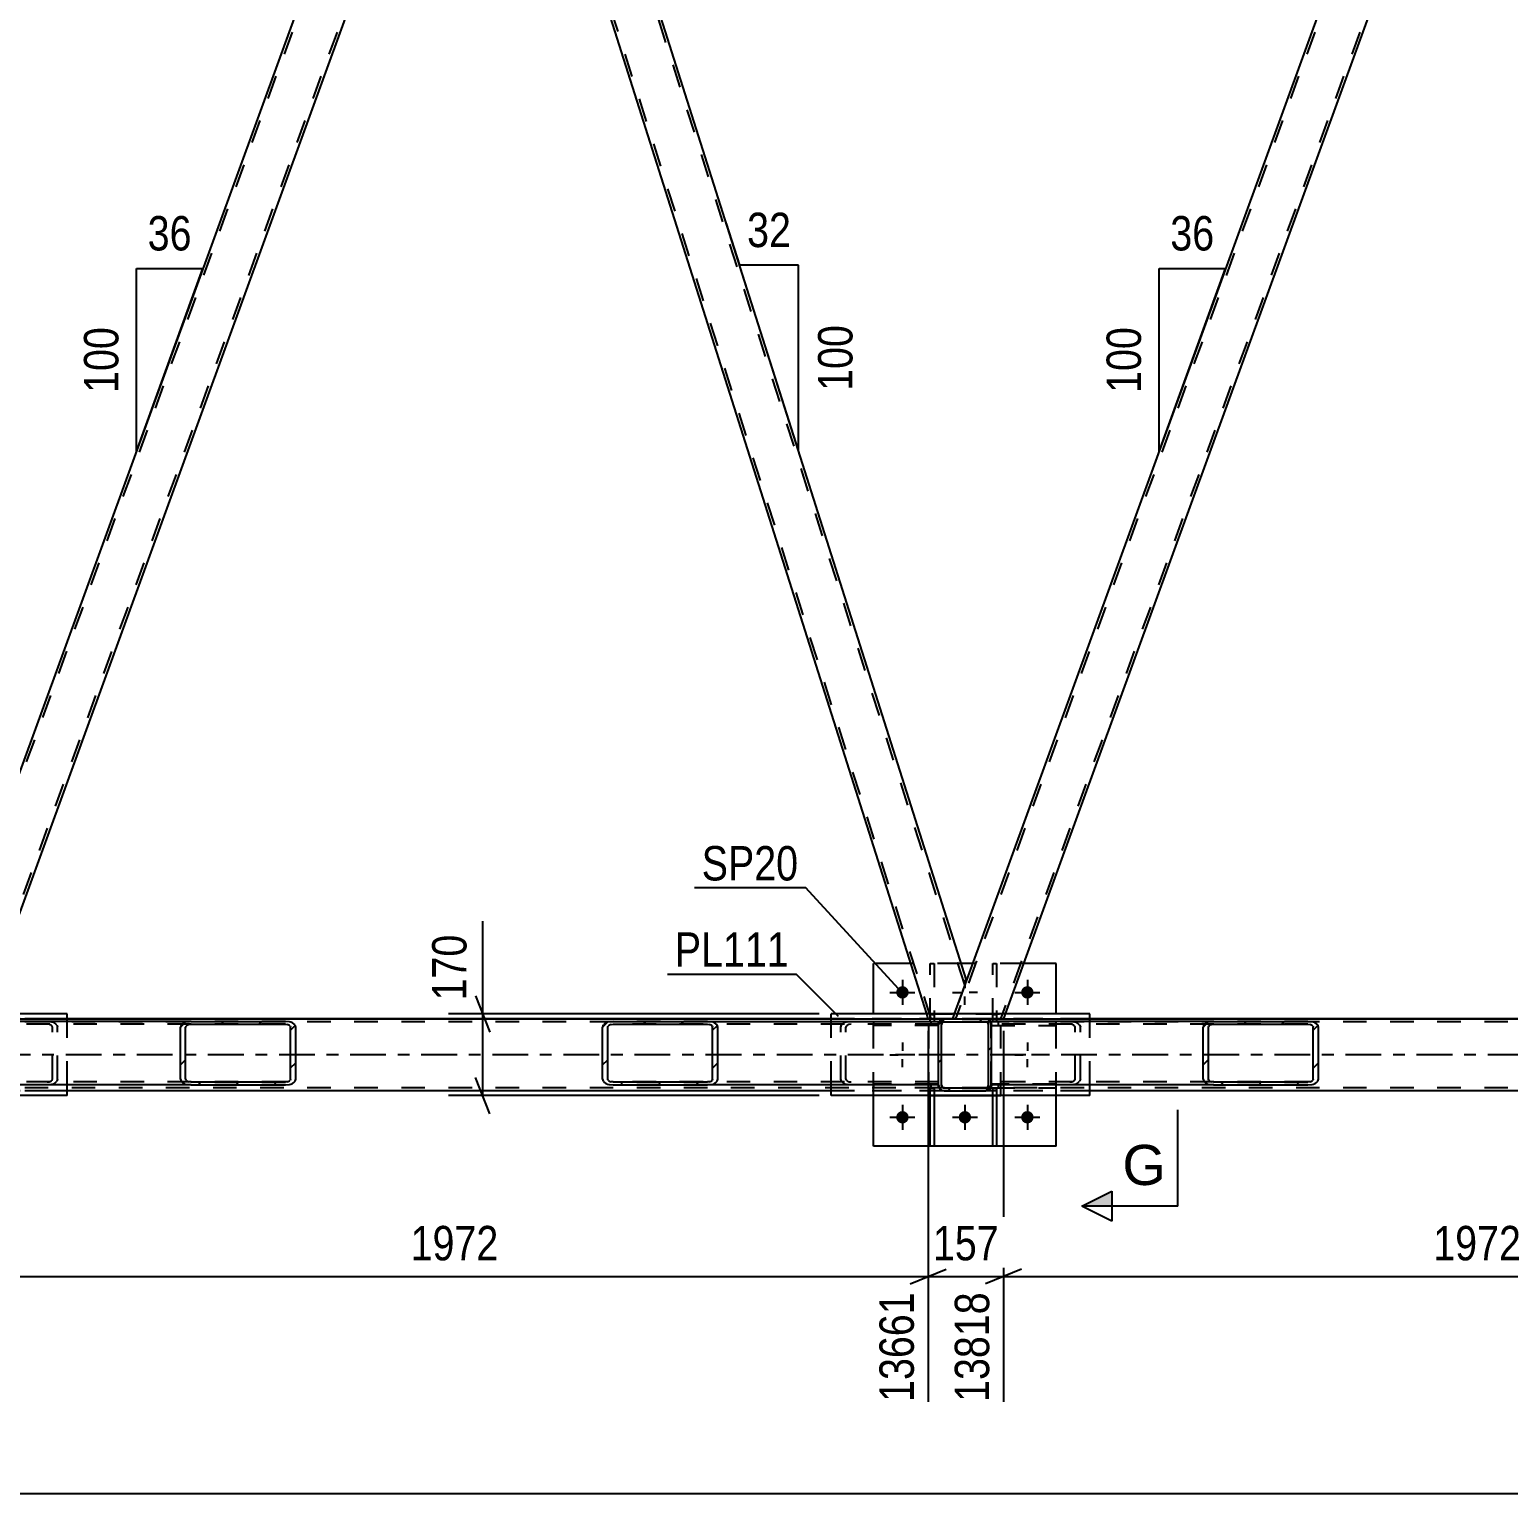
# Model space of a CAD drawing. Header units: millimetres. Extents: x -853 to 336, y -866 to -25.
# Drawn here: x -346.4 to -223.3, y -441.8 to -319.9 of the extents above; entities that cross this region are included whole.
import ezdxf

# ---------------------------------------------------------------- set-up
doc = ezdxf.new("R2010")
doc.units = ezdxf.units.MM
doc.linetypes.add('DXK_LINE_DOT2', pattern=[3.9198, 1.9599, -1.9599])
doc.linetypes.add('DXK_LINE_DOT3', pattern=[5.9187, 2.979, -0.9799, 0.9799, -0.9799])
doc.styles.add('Arial', font='ARIAL.TTF', dxfattribs={"height": 0.2})
doc.styles.add('Arial Narrow', font='ARIALN.TTF', dxfattribs={"height": 0.2})

# ---------------------------------------------------------------- blocks, each defined once
blk = doc.blocks.new('Part-570393679-12271 - 12244')
at = {"color": 7, "linetype": 'DXK_LINE_DOT2'}
for p, q in [((-121.46, -402.55), (-796.39, -402.55)), ((-121.46, -402.31), (-788.39, -402.31)), ((-343.31, -402.31), (-364.85, -402.31)), ((-258.17, -402.31), (-279.72, -402.31)), ((-121.46, -408.07), (-796.39, -408.07)), ((-121.46, -408.31), (-705.39, -408.31)), ((-343.31, -408.31), (-364.85, -408.31)), ((-258.17, -408.31), (-279.72, -408.31))]:
    blk.add_line(p, q, dxfattribs=at)
at = {"color": 2, "linetype": 'Continuous'}
for p, q in [((-279.72, -402.31), (-343.31, -402.31)), ((-194.58, -402.31), (-258.17, -402.31)), ((-279.72, -408.31), (-343.31, -408.31)), ((-194.58, -408.31), (-258.17, -408.31))]:
    blk.add_line(p, q, dxfattribs=at)
at = {"color": 7, "linetype": 'DXK_LINE_DOT3'}
blk.add_line((-121.46, -405.31), (-796.39, -405.31), dxfattribs=at)
blk = doc.blocks.new('Part-570393679-12988 - 12244')
at = {"color": 7, "linetype": 'DXK_LINE_DOT2'}
for p, q in [((-270.78, -402.55), (-276.18, -402.55)), ((-276.18, -402.55), (-276.18, -402.87)), ((-271.38, -402.87), (-271.38, -402.55)), ((-270.78, -402.87), (-270.78, -402.55)), ((-270.78, -402.87), (-276.18, -402.87))]:
    blk.add_line(p, q, dxfattribs=at)
blk = doc.blocks.new('Bolt-570393679-12624 - 12244')
at = {"linetype": 'Continuous'}
for points in [[(-273.26, -400.11, -1), (-274.3, -400.11, -1)], [(-262.86, -400.11, -1), (-263.9, -400.11, -1)], [(-273.26, -410.51, -1), (-274.3, -410.51, -1)], [(-268.06, -410.51, -1), (-269.1, -410.51, -1)], [(-262.86, -410.51, -1), (-263.9, -410.51, -1)]]:
    blk.add_hatch(color=1, dxfattribs=at).paths.add_polyline_path(points)
at = {"color": 1, "linetype": 'Continuous'}
for p, q in [((-273.78, -399.07), (-273.78, -401.15)), ((-268.58, -399.07), (-268.58, -399.77)), ((-263.38, -399.07), (-263.38, -401.15)), ((-274.82, -400.11), (-272.74, -400.11)), ((-269.62, -400.11), (-268.93, -400.11)), ((-268.58, -401.15), (-268.58, -400.46)), ((-267.54, -400.11), (-268.23, -400.11)), ((-264.42, -400.11), (-262.34, -400.11)), ((-273.78, -404.27), (-273.78, -404.97)), ((-263.38, -404.27), (-263.38, -404.97)), ((-274.82, -405.31), (-274.13, -405.31)), ((-273.78, -406.35), (-273.78, -405.66)), ((-272.74, -405.31), (-273.43, -405.31)), ((-264.42, -405.31), (-263.73, -405.31)), ((-263.38, -406.35), (-263.38, -405.66)), ((-262.34, -405.31), (-263.03, -405.31)), ((-273.78, -409.47), (-273.78, -411.55)), ((-268.58, -409.47), (-268.58, -411.55)), ((-263.38, -409.47), (-263.38, -411.55)), ((-274.82, -410.51), (-272.74, -410.51)), ((-269.62, -410.51), (-267.54, -410.51)), ((-264.42, -410.51), (-262.34, -410.51))]:
    blk.add_line(p, q, dxfattribs=at)
blk = doc.blocks.new('Part-570393679-12845 - 12244')
at = {"color": 7, "linetype": 'DXK_LINE_DOT2'}
for p, q in [((-260.98, -407.75), (-266.38, -407.75)), ((-266.38, -407.75), (-266.38, -408.07)), ((-266.38, -408.07), (-260.98, -408.07)), ((-265.78, -408.07), (-265.78, -407.75)), ((-260.98, -408.07), (-260.98, -407.75))]:
    blk.add_line(p, q, dxfattribs=at)
blk = doc.blocks.new('Part-570393679-12690 - 12244')
at = {"color": 7, "linetype": 'DXK_LINE_DOT2'}
for p, q in [((-311.18, -283.31), (-354.5, -402.31)), ((-307.44, -283.31), (-350.75, -402.31)), ((-311.44, -283.31), (-311.59, -283.71)), ((-307.18, -283.31), (-311.44, -283.31)), ((-311.44, -283.31), (-311.4, -283.31)), ((-307.18, -283.31), (-308.35, -286.52)), ((-353.59, -399.1), (-354.75, -402.31)), ((-350.5, -402.31), (-354.75, -402.31)), ((-350.35, -401.91), (-350.5, -402.31))]:
    blk.add_line(p, q, dxfattribs=at)
at = {"color": 2, "linetype": 'Continuous'}
for p, q in [((-311.59, -283.71), (-353.59, -399.1)), ((-308.35, -286.52), (-350.35, -401.91))]:
    blk.add_line(p, q, dxfattribs=at)
blk = doc.blocks.new('Part-570393679-12695 - 12244')
at = {"color": 7, "linetype": 'DXK_LINE_DOT2'}
for p, q in [((-226.05, -283.31), (-269.36, -402.31)), ((-222.3, -283.31), (-265.62, -402.31)), ((-226.31, -283.31), (-226.45, -283.71)), ((-222.05, -283.31), (-226.31, -283.31)), ((-226.31, -283.31), (-226.27, -283.31)), ((-222.05, -283.31), (-223.22, -286.51)), ((-268.45, -399.1), (-269.62, -402.31)), ((-265.36, -402.31), (-269.62, -402.31)), ((-265.22, -401.91), (-265.36, -402.31))]:
    blk.add_line(p, q, dxfattribs=at)
at = {"color": 2, "linetype": 'Continuous'}
for p, q in [((-226.45, -283.71), (-268.45, -399.1)), ((-223.22, -286.51), (-265.22, -401.91))]:
    blk.add_line(p, q, dxfattribs=at)
blk = doc.blocks.new('Part-570393679-12697 - 12244')
at = {"linetype": 'Continuous'}
h = blk.add_hatch(dxfattribs=at)
h.set_pattern_fill('', scale=0.7, style=0, pattern_type=0)
h.set_pattern_definition([(45, (-270.77, -402.7935), (-1.57154, 1.57154), [])])
h.paths.add_polyline_path([(-270.73, -402.61), (-270.77, -402.79), (-270.77, -407.83), (-270.73, -408.02), (-270.63, -408.17), (-270.47, -408.28), (-270.29, -408.31), (-266.85, -408.31), (-266.67, -408.28), (-266.51, -408.17), (-266.41, -408.02), (-266.37, -407.83), (-266.37, -402.79), (-266.41, -402.61), (-266.51, -402.45), (-266.67, -402.35), (-266.85, -402.31), (-270.29, -402.31), (-270.47, -402.35), (-270.63, -402.45)])
h.paths.add_polyline_path([(-270.38, -402.57), (-270.29, -402.55), (-266.85, -402.55), (-266.76, -402.57), (-266.68, -402.62), (-266.63, -402.7), (-266.61, -402.79), (-266.61, -407.83), (-266.63, -407.93), (-266.68, -408), (-266.76, -408.06), (-266.85, -408.07), (-270.29, -408.07), (-270.38, -408.06), (-270.46, -408), (-270.51, -407.93), (-270.53, -407.83), (-270.53, -402.79), (-270.51, -402.7), (-270.46, -402.62)])
at = {"color": 7, "linetype": 'DXK_LINE_DOT2'}
for p, q in [((-270.47, -402.35), (-270.29, -402.31)), ((-270.29, -402.55), (-270.38, -402.57)), ((-270.29, -402.31), (-266.85, -402.31)), ((-266.85, -402.55), (-270.29, -402.55)), ((-266.85, -402.31), (-266.67, -402.35)), ((-266.76, -402.57), (-266.85, -402.55)), ((-270.77, -402.79), (-270.73, -402.61)), ((-270.77, -407.83), (-270.77, -402.79)), ((-270.51, -402.7), (-270.53, -402.79)), ((-270.53, -407.83), (-270.53, -402.79)), ((-270.46, -402.62), (-270.51, -402.7)), ((-270.38, -402.57), (-270.46, -402.62)), ((-266.68, -402.62), (-266.76, -402.57)), ((-266.63, -402.7), (-266.68, -402.62)), ((-266.61, -402.79), (-266.63, -402.7)), ((-266.61, -407.83), (-266.61, -402.79)), ((-266.41, -402.61), (-266.37, -402.79)), ((-266.37, -407.83), (-266.37, -402.79)), ((-270.73, -408.02), (-270.77, -407.83)), ((-270.53, -407.83), (-270.51, -407.93)), ((-270.51, -407.93), (-270.46, -408)), ((-270.29, -408.31), (-270.47, -408.28)), ((-270.46, -408), (-270.38, -408.06)), ((-270.38, -408.06), (-270.29, -408.07)), ((-270.29, -408.07), (-266.85, -408.07)), ((-270.29, -408.31), (-266.85, -408.31)), ((-266.85, -408.07), (-266.76, -408.06)), ((-266.67, -408.28), (-266.85, -408.31)), ((-266.76, -408.06), (-266.68, -408)), ((-266.68, -408), (-266.63, -407.93)), ((-266.63, -407.93), (-266.61, -407.83)), ((-266.37, -407.83), (-266.41, -408.02))]:
    blk.add_line(p, q, dxfattribs=at)
at = {"color": 2, "linetype": 'Continuous'}
for p, q in [((-270.29, -402.31), (-270.47, -402.35)), ((-270.38, -402.57), (-270.29, -402.55)), ((-270.29, -402.31), (-266.85, -402.31)), ((-270.29, -402.55), (-266.85, -402.55)), ((-266.67, -402.35), (-266.85, -402.31)), ((-266.85, -402.55), (-266.76, -402.57)), ((-270.73, -402.61), (-270.77, -402.79)), ((-270.77, -407.83), (-270.77, -402.79)), ((-270.53, -402.79), (-270.51, -402.7)), ((-270.53, -407.83), (-270.53, -402.79)), ((-270.51, -402.7), (-270.46, -402.62)), ((-270.46, -402.62), (-270.38, -402.57)), ((-266.76, -402.57), (-266.68, -402.62)), ((-266.68, -402.62), (-266.63, -402.7)), ((-266.63, -402.7), (-266.61, -402.79)), ((-266.61, -407.83), (-266.61, -402.79)), ((-266.37, -402.79), (-266.41, -402.61)), ((-266.37, -407.83), (-266.37, -402.79)), ((-270.77, -407.83), (-270.73, -408.02)), ((-270.51, -407.93), (-270.53, -407.83)), ((-270.46, -408), (-270.51, -407.93)), ((-270.47, -408.28), (-270.29, -408.31)), ((-270.38, -408.06), (-270.46, -408)), ((-270.29, -408.07), (-270.38, -408.06)), ((-270.29, -408.07), (-266.85, -408.07)), ((-270.29, -408.31), (-266.85, -408.31)), ((-266.76, -408.06), (-266.85, -408.07)), ((-266.85, -408.31), (-266.67, -408.28)), ((-266.68, -408), (-266.76, -408.06)), ((-266.63, -407.93), (-266.68, -408)), ((-266.61, -407.83), (-266.63, -407.93)), ((-266.41, -408.02), (-266.37, -407.83))]:
    blk.add_line(p, q, dxfattribs=at)
at = {"color": 7, "linetype": 'DXK_LINE_DOT2'}
for centre, start, end in [((-270.29, -402.79), 112.5001, 157.5001), ((-266.85, -402.79), 22.5001, 67.5001), ((-270.29, -407.83), 202.5001, 247.5001), ((-266.85, -407.83), 292.5001, 337.5001)]:
    blk.add_arc(centre, 0.48, start, end, dxfattribs=at)
at = {"color": 2, "linetype": 'Continuous'}
for centre, start, end in [((-270.29, -402.79), 112.5001, 157.5001), ((-266.85, -402.79), 22.5001, 67.5001), ((-270.29, -407.83), 202.5001, 247.5001), ((-266.85, -407.83), 292.5001, 337.5001)]:
    blk.add_arc(centre, 0.48, start, end, dxfattribs=at)
blk = doc.blocks.new('Part-570393679-12712 - 12244')
at = {"linetype": 'Continuous'}
h = blk.add_hatch(dxfattribs=at)
h.set_pattern_fill('', scale=0.7, style=0, pattern_type=0)
h.set_pattern_definition([(45, (-298.748, -403.0087), (-1.57154, 1.57154), [])])
h.paths.add_polyline_path([(-298.68, -402.82), (-298.75, -403.01), (-298.75, -407.33), (-298.68, -407.51), (-298.49, -407.67), (-298.21, -407.77), (-297.87, -407.81), (-290.01, -407.81), (-289.68, -407.77), (-289.4, -407.67), (-289.21, -407.51), (-289.14, -407.33), (-289.14, -403.01), (-289.21, -402.82), (-289.4, -402.67), (-289.68, -402.57), (-290.01, -402.53), (-297.87, -402.53), (-298.21, -402.57), (-298.49, -402.67)])
h.paths.add_polyline_path([(-298.04, -402.79), (-297.87, -402.77), (-290.01, -402.77), (-289.85, -402.79), (-289.7, -402.84), (-289.61, -402.92), (-289.58, -403.01), (-289.58, -407.33), (-289.61, -407.42), (-289.7, -407.5), (-289.85, -407.55), (-290.01, -407.57), (-297.87, -407.57), (-298.04, -407.55), (-298.18, -407.5), (-298.28, -407.42), (-298.31, -407.33), (-298.31, -403.01), (-298.28, -402.92), (-298.18, -402.84)])
at = {"color": 2, "linetype": 'Continuous'}
for p, q in [((-297.87, -402.53), (-298.21, -402.57)), ((-297.87, -402.53), (-290.01, -402.53)), ((-290.01, -402.53), (-270.77, -402.53)), ((-289.68, -402.57), (-290.01, -402.53)), ((-270.77, -402.53), (-270.77, -402.57)), ((-298.68, -402.82), (-298.75, -403.01)), ((-298.75, -407.33), (-298.75, -403.01)), ((-298.31, -403.01), (-298.28, -402.92)), ((-298.31, -407.33), (-298.31, -403.01)), ((-298.04, -402.79), (-297.87, -402.77)), ((-297.87, -402.77), (-290.01, -402.77)), ((-290.01, -402.77), (-289.85, -402.79)), ((-289.61, -402.92), (-289.58, -403.01)), ((-289.58, -407.33), (-289.58, -403.01)), ((-289.14, -403.01), (-289.21, -402.82)), ((-289.14, -407.33), (-289.14, -403.01)), ((-270.77, -402.57), (-270.77, -402.79)), ((-298.75, -407.33), (-298.68, -407.51)), ((-298.28, -407.42), (-298.31, -407.33)), ((-289.58, -407.33), (-289.61, -407.42)), ((-289.21, -407.51), (-289.14, -407.33)), ((-298.21, -407.77), (-297.87, -407.81)), ((-297.87, -407.57), (-298.04, -407.55)), ((-297.87, -407.57), (-290.01, -407.57)), ((-297.87, -407.81), (-290.01, -407.81)), ((-289.85, -407.55), (-290.01, -407.57)), ((-290.01, -407.81), (-289.68, -407.77)), ((-270.77, -407.81), (-290.01, -407.81))]:
    blk.add_line(p, q, dxfattribs=at)
at = {"color": 7, "linetype": 'DXK_LINE_DOT2'}
for p, q in [((-290.01, -402.53), (-297.87, -402.53)), ((-278.38, -402.57), (-278.05, -402.53)), ((-270.77, -402.77), (-297.87, -402.77)), ((-278.92, -403.01), (-278.85, -402.82)), ((-278.92, -407.33), (-278.92, -403.01)), ((-278.45, -402.92), (-278.48, -403.01)), ((-278.48, -407.33), (-278.48, -403.01)), ((-278.05, -402.77), (-278.21, -402.79)), ((-270.77, -407.81), (-270.77, -402.79)), ((-278.85, -407.51), (-278.92, -407.33)), ((-278.48, -407.33), (-278.45, -407.42)), ((-270.77, -407.57), (-297.87, -407.57)), ((-290.01, -407.81), (-297.87, -407.81)), ((-278.05, -407.81), (-278.38, -407.77)), ((-278.21, -407.55), (-278.05, -407.57))]:
    blk.add_line(p, q, dxfattribs=at)
at = {"color": 2, "linetype": 'Continuous'}
for centre, radius, start, end in [((-298.07, -403.37), 0.817, 99.5182, 138.0639), ((-297.97, -403.19), 0.409, 99.5182, 138.0639), ((-289.91, -403.19), 0.409, 41.9363, 80.4819), ((-289.81, -403.37), 0.817, 41.9363, 80.4819), ((-297.97, -407.15), 0.409, 221.9363, 260.4819), ((-289.91, -407.15), 0.409, 279.5182, 318.0639), ((-298.07, -406.97), 0.817, 221.9363, 260.4819), ((-289.81, -406.97), 0.817, 279.5182, 318.0639)]:
    blk.add_arc(centre, radius, start, end, dxfattribs=at)
at = {"color": 7, "linetype": 'DXK_LINE_DOT2'}
for centre, radius, start, end in [((-278.24, -403.37), 0.817, 99.5182, 138.0639), ((-278.14, -403.19), 0.409, 99.5182, 138.0639), ((-278.14, -407.15), 0.409, 221.9363, 260.4819), ((-278.24, -406.97), 0.817, 221.9363, 260.4819)]:
    blk.add_arc(centre, radius, start, end, dxfattribs=at)
blk = doc.blocks.new('Part-570393679-12847 - 12244')
at = {"color": 7, "linetype": 'DXK_LINE_DOT2'}
for p, q in [((-266.26, -402.56), (-266.26, -397.71)), ((-266.26, -397.71), (-265.94, -397.71)), ((-265.94, -397.71), (-265.94, -402.56)), ((-266.26, -401.96), (-265.94, -401.96)), ((-265.94, -402.56), (-266.26, -402.56))]:
    blk.add_line(p, q, dxfattribs=at)
blk = doc.blocks.new('Part-570393679-12863 - 12244')
at = {"color": 2, "linetype": 'Continuous'}
for p, q in [((-343.31, -401.91), (-364.85, -401.91)), ((-364.85, -402.53), (-364.85, -401.91)), ((-343.31, -402.53), (-343.31, -401.91)), ((-364.85, -408.71), (-364.85, -407.81)), ((-343.31, -408.71), (-364.85, -408.71)), ((-343.31, -408.71), (-343.31, -407.81))]:
    blk.add_line(p, q, dxfattribs=at)
at = {"color": 7, "linetype": 'DXK_LINE_DOT2'}
for p, q in [((-364.85, -407.81), (-364.85, -402.53)), ((-343.31, -407.81), (-343.31, -402.53))]:
    blk.add_line(p, q, dxfattribs=at)
blk = doc.blocks.new('Part-570393679-12973 - 12244')
at = {"color": 7, "linetype": 'DXK_LINE_DOT2'}
for p, q in [((-270.3, -402.31), (-270.49, -402.35)), ((-270.49, -402.35), (-270.3, -402.31)), ((-270.3, -402.55), (-270.39, -402.57)), ((-266.86, -402.31), (-270.3, -402.31)), ((-266.86, -402.55), (-270.3, -402.55)), ((-266.68, -402.35), (-266.86, -402.31)), ((-266.86, -402.31), (-266.68, -402.35)), ((-266.77, -402.57), (-266.86, -402.55)), ((-270.76, -402.67), (-270.78, -402.79)), ((-270.78, -402.79), (-270.76, -402.67)), ((-270.78, -407.83), (-270.78, -402.79)), ((-270.75, -402.61), (-270.76, -402.67)), ((-270.76, -402.67), (-270.75, -402.61)), ((-270.52, -402.7), (-270.54, -402.79)), ((-270.54, -407.83), (-270.54, -402.79)), ((-270.47, -402.62), (-270.52, -402.7)), ((-270.39, -402.57), (-270.47, -402.62)), ((-266.69, -402.62), (-266.77, -402.57)), ((-266.64, -402.7), (-266.69, -402.62)), ((-266.62, -402.79), (-266.64, -402.7)), ((-266.62, -407.83), (-266.62, -402.79)), ((-266.38, -402.79), (-266.42, -402.61)), ((-266.42, -402.61), (-266.38, -402.79)), ((-266.38, -407.83), (-266.38, -402.79)), ((-270.78, -407.83), (-270.76, -407.92)), ((-270.76, -407.92), (-270.78, -407.83)), ((-270.76, -407.92), (-270.75, -408.02)), ((-270.75, -408.02), (-270.76, -407.92)), ((-270.54, -407.83), (-270.52, -407.93)), ((-270.52, -407.93), (-270.47, -408)), ((-270.49, -408.28), (-270.3, -408.31)), ((-270.3, -408.31), (-270.49, -408.28)), ((-270.47, -408), (-270.39, -408.06)), ((-270.39, -408.06), (-270.3, -408.07)), ((-266.86, -408.07), (-270.3, -408.07)), ((-266.86, -408.31), (-270.3, -408.31)), ((-266.86, -408.07), (-266.77, -408.06)), ((-266.86, -408.31), (-266.68, -408.28)), ((-266.68, -408.28), (-266.86, -408.31)), ((-266.77, -408.06), (-266.69, -408)), ((-266.69, -408), (-266.64, -407.93)), ((-266.64, -407.93), (-266.62, -407.83)), ((-266.42, -408.02), (-266.4, -407.92)), ((-266.4, -407.92), (-266.42, -408.02)), ((-266.4, -407.92), (-266.38, -407.83)), ((-266.38, -407.83), (-266.4, -407.92))]:
    blk.add_line(p, q, dxfattribs=at)
at = {"color": 7, "linetype": 'DXK_LINE_DOT3'}
blk.add_line((-268.58, -405.31), (-268.58, -405.31), dxfattribs=at)
at = {"color": 7, "linetype": 'DXK_LINE_DOT2'}
for centre, start, end in [((-270.3, -402.79), 112.5001, 157.5001), ((-270.3, -402.79), 112.5001, 157.5001), ((-266.86, -402.79), 22.5001, 67.5001), ((-266.86, -402.79), 22.5001, 67.5001), ((-270.3, -407.83), 202.5001, 247.5001), ((-270.3, -407.83), 202.5001, 247.5001), ((-266.86, -407.83), 292.5001, 337.5001), ((-266.86, -407.83), 292.5001, 337.5001)]:
    blk.add_arc(centre, 0.48, start, end, dxfattribs=at)
blk = doc.blocks.new('Part-570393679-12779 - 12244')
at = {"color": 2, "linetype": 'Continuous'}
for p, q in [((-307.33, -283.71), (-308.35, -286.52)), ((-268.45, -399.1), (-305.04, -283.71)), ((-271.76, -401.91), (-308.35, -286.52)), ((-268.45, -399.1), (-269.47, -401.91))]:
    blk.add_line(p, q, dxfattribs=at)
at = {"color": 7, "linetype": 'DXK_LINE_DOT2'}
for p, q in [((-307.18, -283.31), (-307.33, -283.71)), ((-305.17, -283.31), (-307.18, -283.31)), ((-268.59, -399.47), (-305.42, -283.31)), ((-305.04, -283.71), (-305.17, -283.31)), ((-271.38, -402.31), (-308.22, -286.15)), ((-268.59, -399.47), (-268.72, -399.84)), ((-271.63, -402.31), (-271.76, -401.91)), ((-269.62, -402.31), (-271.63, -402.31)), ((-269.47, -401.91), (-269.62, -402.31))]:
    blk.add_line(p, q, dxfattribs=at)
blk = doc.blocks.new('Part-570393679-12805 - 12244')
at = {"color": 2, "linetype": 'Continuous'}
for p, q in [((-258.17, -401.91), (-279.72, -401.91)), ((-279.72, -402.53), (-279.72, -401.91)), ((-258.17, -402.53), (-258.17, -401.91)), ((-279.72, -408.71), (-279.72, -407.81)), ((-258.17, -408.71), (-279.72, -408.71)), ((-258.17, -408.71), (-258.17, -407.81))]:
    blk.add_line(p, q, dxfattribs=at)
at = {"color": 7, "linetype": 'DXK_LINE_DOT2'}
for p, q in [((-279.72, -407.81), (-279.72, -402.53)), ((-258.17, -407.81), (-258.17, -402.53))]:
    blk.add_line(p, q, dxfattribs=at)
blk = doc.blocks.new('Part-570393679-12844 - 12244')
at = {"color": 7, "linetype": 'DXK_LINE_DOT2'}
for p, q in [((-260.98, -402.55), (-266.38, -402.55)), ((-266.38, -402.55), (-266.38, -402.87)), ((-265.78, -402.87), (-265.78, -402.55)), ((-260.98, -402.87), (-260.98, -402.55)), ((-266.38, -402.87), (-260.98, -402.87))]:
    blk.add_line(p, q, dxfattribs=at)
blk = doc.blocks.new('Part-570393679-12846 - 12244')
at = {"color": 7, "linetype": 'DXK_LINE_DOT2'}
for p, q in [((-271.46, -402.56), (-271.46, -397.71)), ((-271.46, -397.71), (-271.14, -397.71)), ((-271.14, -397.71), (-271.14, -402.56)), ((-271.46, -401.96), (-271.14, -401.96)), ((-271.14, -402.56), (-271.46, -402.56))]:
    blk.add_line(p, q, dxfattribs=at)
blk = doc.blocks.new('Part-570393679-12894 - 12244')
at = {"color": 7, "linetype": 'DXK_LINE_DOT2'}
for p, q in [((-271.46, -408.71), (-271.46, -408.08)), ((-271.46, -408.08), (-271.14, -408.08)), ((-271.46, -408.68), (-271.14, -408.68)), ((-271.14, -408.08), (-271.14, -408.71))]:
    blk.add_line(p, q, dxfattribs=at)
at = {"color": 2, "linetype": 'Continuous'}
for p, q in [((-271.46, -412.91), (-271.46, -408.71)), ((-271.14, -408.71), (-271.14, -412.91)), ((-271.14, -412.91), (-271.46, -412.91))]:
    blk.add_line(p, q, dxfattribs=at)
blk = doc.blocks.new('Part-570393679-12924 - 12244')
at = {"linetype": 'Continuous'}
h = blk.add_hatch(dxfattribs=at)
h.set_pattern_fill('', scale=0.7, style=0, pattern_type=0)
h.set_pattern_definition([(45, (-248.7517, -403.0085), (-1.57154, 1.57154), [])])
h.paths.add_polyline_path([(-248.69, -402.82), (-248.75, -403.01), (-248.75, -407.33), (-248.69, -407.51), (-248.5, -407.67), (-248.21, -407.77), (-247.88, -407.81), (-240.02, -407.81), (-239.68, -407.77), (-239.4, -407.67), (-239.21, -407.51), (-239.14, -407.33), (-239.14, -403.01), (-239.21, -402.82), (-239.4, -402.67), (-239.68, -402.57), (-240.02, -402.53), (-247.88, -402.53), (-248.21, -402.57), (-248.5, -402.67)])
h.paths.add_polyline_path([(-248.05, -402.79), (-247.88, -402.77), (-240.02, -402.77), (-239.85, -402.79), (-239.71, -402.84), (-239.61, -402.92), (-239.58, -403.01), (-239.58, -407.33), (-239.61, -407.42), (-239.71, -407.5), (-239.85, -407.55), (-240.02, -407.57), (-247.88, -407.57), (-248.05, -407.55), (-248.19, -407.5), (-248.28, -407.42), (-248.31, -407.33), (-248.31, -403.01), (-248.28, -402.92), (-248.19, -402.84)])
at = {"color": 2, "linetype": 'Continuous'}
for p, q in [((-266.37, -402.79), (-266.37, -402.53)), ((-247.88, -402.53), (-266.37, -402.53)), ((-247.88, -402.53), (-248.21, -402.57)), ((-247.88, -402.53), (-240.02, -402.53)), ((-239.68, -402.57), (-240.02, -402.53)), ((-248.69, -402.82), (-248.75, -403.01)), ((-248.75, -407.33), (-248.75, -403.01)), ((-248.31, -403.01), (-248.28, -402.92)), ((-248.31, -407.33), (-248.31, -403.01)), ((-248.05, -402.79), (-247.88, -402.77)), ((-247.88, -402.77), (-240.02, -402.77)), ((-240.02, -402.77), (-239.85, -402.79)), ((-239.61, -402.92), (-239.58, -403.01)), ((-239.58, -407.33), (-239.58, -403.01)), ((-239.14, -403.01), (-239.21, -402.82)), ((-239.14, -407.33), (-239.14, -403.01)), ((-248.75, -407.33), (-248.69, -407.51)), ((-248.28, -407.42), (-248.31, -407.33)), ((-239.58, -407.33), (-239.61, -407.42)), ((-239.21, -407.51), (-239.14, -407.33)), ((-247.88, -407.81), (-266.37, -407.81)), ((-248.21, -407.77), (-247.88, -407.81)), ((-247.88, -407.57), (-248.05, -407.55)), ((-247.88, -407.57), (-240.02, -407.57)), ((-247.88, -407.81), (-240.02, -407.81)), ((-239.85, -407.55), (-240.02, -407.57)), ((-240.02, -407.81), (-239.68, -407.77))]:
    blk.add_line(p, q, dxfattribs=at)
at = {"color": 7, "linetype": 'DXK_LINE_DOT2'}
for p, q in [((-259.85, -402.53), (-259.51, -402.57)), ((-240.02, -402.53), (-247.88, -402.53)), ((-240.02, -402.77), (-266.37, -402.77)), ((-266.37, -407.81), (-266.37, -402.79)), ((-259.68, -402.79), (-259.85, -402.77)), ((-259.41, -403.01), (-259.44, -402.92)), ((-259.41, -407.33), (-259.41, -403.01)), ((-259.04, -402.82), (-258.97, -403.01)), ((-258.97, -407.33), (-258.97, -403.01)), ((-259.44, -407.42), (-259.41, -407.33)), ((-258.97, -407.33), (-259.04, -407.51)), ((-240.02, -407.57), (-266.37, -407.57)), ((-259.85, -407.57), (-259.68, -407.55)), ((-259.51, -407.77), (-259.85, -407.81)), ((-240.02, -407.81), (-247.88, -407.81))]:
    blk.add_line(p, q, dxfattribs=at)
for centre, radius, start, end in [((-259.75, -403.19), 0.409, 41.9363, 80.4819), ((-259.65, -403.37), 0.817, 41.9363, 80.4819), ((-259.75, -407.15), 0.409, 279.5182, 318.0639), ((-259.65, -406.97), 0.817, 279.5182, 318.0639)]:
    blk.add_arc(centre, radius, start, end, dxfattribs=at)
at = {"color": 2, "linetype": 'Continuous'}
for centre, radius, start, end in [((-248.08, -403.37), 0.817, 99.5182, 138.0639), ((-247.98, -403.19), 0.409, 99.5182, 138.0639), ((-239.92, -403.19), 0.409, 41.9363, 80.4819), ((-239.82, -403.37), 0.817, 41.9363, 80.4819), ((-247.98, -407.15), 0.409, 221.9363, 260.4819), ((-239.92, -407.15), 0.409, 279.5182, 318.0639), ((-248.08, -406.97), 0.817, 221.9363, 260.4819), ((-239.82, -406.97), 0.817, 279.5182, 318.0639)]:
    blk.add_arc(centre, radius, start, end, dxfattribs=at)
blk = doc.blocks.new('Part-570393679-12951 - 12244')
at = {"linetype": 'Continuous'}
h = blk.add_hatch(dxfattribs=at)
h.set_pattern_fill('', scale=0.7, style=0, pattern_type=0)
h.set_pattern_definition([(45, (-333.886, -403.0087), (-1.57154, 1.57154), [])])
h.paths.add_polyline_path([(-333.82, -402.83), (-333.89, -403.01), (-333.89, -407.33), (-333.82, -407.51), (-333.63, -407.67), (-333.35, -407.77), (-333.01, -407.81), (-325.15, -407.81), (-324.82, -407.77), (-324.53, -407.67), (-324.34, -407.51), (-324.28, -407.33), (-324.28, -403.01), (-324.34, -402.83), (-324.53, -402.67), (-324.82, -402.57), (-325.15, -402.53), (-333.01, -402.53), (-333.35, -402.57), (-333.63, -402.67)])
h.paths.add_polyline_path([(-333.18, -402.79), (-333.01, -402.77), (-325.15, -402.77), (-324.98, -402.79), (-324.84, -402.84), (-324.75, -402.92), (-324.71, -403.01), (-324.71, -407.33), (-324.75, -407.42), (-324.84, -407.5), (-324.98, -407.55), (-325.15, -407.57), (-333.01, -407.57), (-333.18, -407.55), (-333.32, -407.5), (-333.42, -407.42), (-333.45, -407.33), (-333.45, -403.01), (-333.42, -402.92), (-333.32, -402.84)])
at = {"color": 2, "linetype": 'Continuous'}
for p, q in [((-353.18, -402.57), (-352.84, -402.53)), ((-333.01, -402.53), (-352.84, -402.53)), ((-333.01, -402.53), (-333.35, -402.57)), ((-333.01, -402.53), (-325.15, -402.53)), ((-324.82, -402.57), (-325.15, -402.53)), ((-353.72, -403.01), (-353.65, -402.83)), ((-353.72, -407.33), (-353.72, -403.01)), ((-333.82, -402.83), (-333.89, -403.01)), ((-333.89, -407.33), (-333.89, -403.01)), ((-333.45, -403.01), (-333.42, -402.92)), ((-333.45, -407.33), (-333.45, -403.01)), ((-333.18, -402.79), (-333.01, -402.77)), ((-333.01, -402.77), (-325.15, -402.77)), ((-325.15, -402.77), (-324.98, -402.79)), ((-324.75, -402.92), (-324.71, -403.01)), ((-324.71, -407.33), (-324.71, -403.01)), ((-324.28, -403.01), (-324.34, -402.83)), ((-324.28, -407.33), (-324.28, -403.01)), ((-353.65, -407.51), (-353.72, -407.33)), ((-333.89, -407.33), (-333.82, -407.51)), ((-333.42, -407.42), (-333.45, -407.33)), ((-324.71, -407.33), (-324.75, -407.42)), ((-324.34, -407.51), (-324.28, -407.33)), ((-352.84, -407.81), (-353.18, -407.77)), ((-333.01, -407.81), (-352.84, -407.81)), ((-333.35, -407.77), (-333.01, -407.81)), ((-333.01, -407.57), (-333.18, -407.55)), ((-333.01, -407.57), (-325.15, -407.57)), ((-333.01, -407.81), (-325.15, -407.81)), ((-324.98, -407.55), (-325.15, -407.57)), ((-325.15, -407.81), (-324.82, -407.77))]:
    blk.add_line(p, q, dxfattribs=at)
at = {"color": 7, "linetype": 'DXK_LINE_DOT2'}
for p, q in [((-344.98, -402.53), (-344.65, -402.57)), ((-325.15, -402.53), (-333.01, -402.53)), ((-353.25, -402.92), (-353.28, -403.01)), ((-353.28, -407.33), (-353.28, -403.01)), ((-352.84, -402.77), (-353.01, -402.79)), ((-325.15, -402.77), (-352.84, -402.77)), ((-344.81, -402.79), (-344.98, -402.77)), ((-344.54, -403.01), (-344.58, -402.92)), ((-344.54, -407.33), (-344.54, -403.01)), ((-344.17, -402.83), (-344.11, -403.01)), ((-344.11, -407.33), (-344.11, -403.01)), ((-353.28, -407.33), (-353.25, -407.42)), ((-344.58, -407.42), (-344.54, -407.33)), ((-344.11, -407.33), (-344.17, -407.51)), ((-353.01, -407.55), (-352.84, -407.57)), ((-325.15, -407.57), (-352.84, -407.57)), ((-344.98, -407.57), (-344.81, -407.55)), ((-344.65, -407.77), (-344.98, -407.81)), ((-325.15, -407.81), (-333.01, -407.81))]:
    blk.add_line(p, q, dxfattribs=at)
at = {"color": 2, "linetype": 'Continuous'}
for centre, radius, start, end in [((-353.04, -403.37), 0.817, 99.5182, 138.0639), ((-333.21, -403.37), 0.817, 99.5182, 138.0639), ((-333.11, -403.19), 0.409, 99.5182, 138.0639), ((-325.05, -403.19), 0.409, 41.9363, 80.4819), ((-324.95, -403.37), 0.817, 41.9363, 80.4819), ((-333.11, -407.15), 0.409, 221.9363, 260.4819), ((-325.05, -407.15), 0.409, 279.5182, 318.0639), ((-353.04, -406.97), 0.817, 221.9363, 260.4819), ((-333.21, -406.97), 0.817, 221.9363, 260.4819), ((-324.95, -406.97), 0.817, 279.5182, 318.0639)]:
    blk.add_arc(centre, radius, start, end, dxfattribs=at)
at = {"color": 7, "linetype": 'DXK_LINE_DOT2'}
for centre, radius, start, end in [((-352.94, -403.19), 0.409, 99.5182, 138.0639), ((-344.88, -403.19), 0.409, 41.9363, 80.4819), ((-344.78, -403.37), 0.817, 41.9363, 80.4819), ((-352.94, -407.15), 0.409, 221.9363, 260.4819), ((-344.88, -407.15), 0.409, 279.5182, 318.0639), ((-344.78, -406.97), 0.817, 279.5182, 318.0639)]:
    blk.add_arc(centre, radius, start, end, dxfattribs=at)
blk = doc.blocks.new('Part-570393679-12971 - 12244')
at = {"color": 7, "linetype": 'DXK_LINE_DOT2'}
for p, q in [((-266.26, -408.71), (-266.26, -408.08)), ((-266.26, -408.08), (-265.94, -408.08)), ((-266.26, -408.68), (-265.94, -408.68)), ((-265.94, -408.08), (-265.94, -408.71))]:
    blk.add_line(p, q, dxfattribs=at)
at = {"color": 2, "linetype": 'Continuous'}
for p, q in [((-266.26, -412.91), (-266.26, -408.71)), ((-265.94, -408.71), (-265.94, -412.91)), ((-265.94, -412.91), (-266.26, -412.91))]:
    blk.add_line(p, q, dxfattribs=at)
blk = doc.blocks.new('Part-570393679-12972 - 12244')
at = {"color": 7, "linetype": 'DXK_LINE_DOT2'}
for p, q in [((-271.58, -408.71), (-271.58, -401.91)), ((-271.58, -401.91), (-265.58, -401.91)), ((-265.58, -408.71), (-265.58, -401.91))]:
    blk.add_line(p, q, dxfattribs=at)
at = {"color": 2, "linetype": 'Continuous'}
for p, q in [((-271.58, -408.71), (-271.58, -408.71)), ((-271.58, -408.71), (-265.58, -408.71)), ((-265.58, -408.71), (-265.58, -408.71))]:
    blk.add_line(p, q, dxfattribs=at)
blk = doc.blocks.new('Part-570393679-12987 - 12244')
at = {"color": 2, "linetype": 'Continuous'}
for p, q in [((-273.09, -397.71), (-276.18, -397.71)), ((-276.18, -401.91), (-276.18, -397.71)), ((-267.95, -397.71), (-268.89, -397.71)), ((-260.98, -397.71), (-263.69, -397.71)), ((-260.98, -401.91), (-260.98, -397.71)), ((-276.18, -412.91), (-276.18, -408.71)), ((-260.98, -412.91), (-260.98, -408.71)), ((-260.98, -412.91), (-276.18, -412.91))]:
    blk.add_line(p, q, dxfattribs=at)
at = {"color": 7, "linetype": 'DXK_LINE_DOT2'}
for p, q in [((-268.89, -397.71), (-273.09, -397.71)), ((-263.69, -397.71), (-267.95, -397.71)), ((-276.18, -408.71), (-276.18, -401.91)), ((-260.98, -408.71), (-260.98, -401.91))]:
    blk.add_line(p, q, dxfattribs=at)
blk = doc.blocks.new('Part-570393679-12989 - 12244')
at = {"color": 7, "linetype": 'DXK_LINE_DOT2'}
for p, q in [((-270.78, -407.75), (-276.18, -407.75)), ((-276.18, -407.75), (-276.18, -408.07)), ((-270.78, -408.07), (-276.18, -408.07)), ((-271.38, -408.07), (-271.38, -407.75)), ((-270.78, -408.07), (-270.78, -407.75))]:
    blk.add_line(p, q, dxfattribs=at)
blk = doc.blocks.new('AngleDimension-570393679-25845 - 12244')
at = {"color": 7, "linetype": 'Continuous'}
for p, q in [((-288.44, -336.08), (-287.34, -339.55)), ((-282.44, -339.55), (-287.34, -339.55)), ((-282.44, -355), (-287.34, -339.55)), ((-282.44, -355), (-282.44, -339.55))]:
    blk.add_line(p, q, dxfattribs=at)
at = {"color": 0}
blk.add_wipeout([(-277.34, -343.93), (-281.54, -343.93), (-281.54, -350.62), (-277.34, -350.62)], dxfattribs=at)
at = {"color": 3, "style": 'Arial Narrow'}
blk.add_text('100', height=2.863, rotation=90.0002, dxfattribs=at).set_placement((-277.94, -350.02))
at = {"color": 0}
blk.add_wipeout([(-282.46, -338.65), (-282.46, -334.45), (-287.31, -334.45), (-287.31, -338.65)], dxfattribs=at)
at = {"color": 3, "style": 'Arial Narrow'}
blk.add_text('32', height=2.863, dxfattribs=at).set_placement((-286.71, -338.05))
blk = doc.blocks.new('StraightDimension-570393679-13386 - 12244')
at = {"color": 7, "linetype": 'Continuous'}
blk.add_line((-809.29, -441.83), (-79.17, -441.83), dxfattribs=at)
blk = doc.blocks.new('AngleDimension-570393679-25818 - 12244')
at = {"color": 7, "linetype": 'Continuous'}
for p, q in [((-337.55, -339.83), (-332.01, -339.83)), ((-337.55, -355.06), (-332.01, -339.83)), ((-337.55, -355.06), (-337.55, -339.83)), ((-332.09, -340.05), (-332.01, -339.83))]:
    blk.add_line(p, q, dxfattribs=at)
at = {"color": 0}
for points in [[(-332.36, -338.93), (-332.36, -334.73), (-337.21, -334.73), (-337.21, -338.93)], [(-338.45, -344.1), (-342.65, -344.1), (-342.65, -350.79), (-338.45, -350.79)]]:
    blk.add_wipeout(points, dxfattribs=at)
at = {"color": 3, "style": 'Arial Narrow'}
blk.add_text('36', height=2.863, dxfattribs=at).set_placement((-336.61, -338.33))
blk.add_text('100', height=2.863, rotation=90.0002, dxfattribs=at).set_placement((-339.05, -350.19))
blk = doc.blocks.new('StraightDimension-570393679-13030 - 12244')
at = {"color": 7, "linetype": 'Continuous'}
for p, q in [((-308.72, -401.91), (-308.72, -394.18)), ((-308.72, -401.91), (-308.72, -394.18)), ((-309.32, -400.41), (-308.12, -403.41)), ((-280.72, -401.91), (-311.57, -401.91)), ((-308.72, -408.71), (-308.72, -401.91)), ((-308.12, -410.21), (-309.32, -407.21)), ((-280.72, -408.71), (-311.57, -408.71))]:
    blk.add_line(p, q, dxfattribs=at)
at = {"color": 0}
blk.add_wipeout([(-309.47, -394.7), (-313.67, -394.7), (-313.67, -401.38), (-309.47, -401.38)], dxfattribs=at)
at = {"color": 3, "style": 'Arial Narrow'}
blk.add_text('170', height=2.863, rotation=90.0002, dxfattribs=at).set_placement((-310.07, -400.78))
blk = doc.blocks.new('StraightDimension-570393679-13150 - 12244')
at = {"color": 7, "linetype": 'Continuous'}
for p, q in [((-265.36, -403.31), (-265.36, -434.21)), ((-186.5, -403.31), (-186.5, -434.21)), ((-263.86, -423.17), (-266.86, -424.37)), ((-188, -424.37), (-185, -423.17)), ((-265.36, -423.77), (-186.5, -423.77))]:
    blk.add_line(p, q, dxfattribs=at)
at = {"color": 0}
blk.add_wipeout([(-221.67, -423.02), (-221.67, -418.82), (-230.19, -418.82), (-230.19, -423.02)], dxfattribs=at)
at = {"color": 3, "style": 'Arial Narrow'}
blk.add_text('1972', height=2.863, dxfattribs=at).set_placement((-229.59, -422.42))
at = {"color": 0, "linetype": 'Continuous'}
blk.add_wipeout([(-187.1, -424.47), (-191.3, -424.47), (-191.3, -434.81), (-187.1, -434.81)], dxfattribs=at)
at = {"color": 3, "linetype": 'Continuous', "style": 'Arial Narrow'}
blk.add_text('15790', height=2.863, rotation=90.0002, dxfattribs=at).set_placement((-187.7, -434.21))
blk = doc.blocks.new('StraightDimension-570393679-13168 - 12244')
at = {"color": 7, "linetype": 'Continuous'}
for p, q in [((-271.63, -403.31), (-271.63, -434.21)), ((-265.36, -403.31), (-265.36, -434.21)), ((-273.13, -424.37), (-270.13, -423.17)), ((-263.86, -423.17), (-266.86, -424.37)), ((-271.63, -423.77), (-265.36, -423.77))]:
    blk.add_line(p, q, dxfattribs=at)
at = {"color": 0}
blk.add_wipeout([(-265.15, -423.02), (-265.15, -418.82), (-271.84, -418.82), (-271.84, -423.02)], dxfattribs=at)
at = {"color": 0, "linetype": 'Continuous'}
blk.add_wipeout([(-265.96, -424.47), (-270.16, -424.47), (-270.16, -434.81), (-265.96, -434.81)], dxfattribs=at)
at = {"color": 3, "style": 'Arial Narrow'}
blk.add_text('157', height=2.863, dxfattribs=at).set_placement((-271.24, -422.42))
at = {"color": 3, "linetype": 'Continuous', "style": 'Arial Narrow'}
blk.add_text('13818', height=2.863, rotation=90.0002, dxfattribs=at).set_placement((-266.56, -434.21))
blk = doc.blocks.new('StraightDimension-570393679-13186 - 12244')
at = {"color": 7, "linetype": 'Continuous'}
for p, q in [((-350.5, -403.31), (-350.5, -434.21)), ((-271.63, -403.31), (-271.63, -434.21)), ((-349, -423.17), (-352, -424.37)), ((-273.13, -424.37), (-270.13, -423.17)), ((-350.5, -423.77), (-271.63, -423.77))]:
    blk.add_line(p, q, dxfattribs=at)
at = {"color": 0}
blk.add_wipeout([(-306.81, -423.02), (-306.81, -418.82), (-315.32, -418.82), (-315.32, -423.02)], dxfattribs=at)
at = {"color": 3, "style": 'Arial Narrow'}
blk.add_text('1972', height=2.863, dxfattribs=at).set_placement((-314.72, -422.42))
at = {"color": 0, "linetype": 'Continuous'}
blk.add_wipeout([(-272.23, -424.47), (-276.43, -424.47), (-276.43, -434.81), (-272.23, -434.81)], dxfattribs=at)
at = {"color": 3, "linetype": 'Continuous', "style": 'Arial Narrow'}
blk.add_text('13661', height=2.863, rotation=90.0002, dxfattribs=at).set_placement((-272.83, -434.21))
blk = doc.blocks.new('StraightDimension-570393679-13375 - 12244')
at = {"color": 7, "linetype": 'Continuous'}
blk.add_line((-468.78, -402.31), (-130.88, -402.31), dxfattribs=at)
blk = doc.blocks.new('AngleDimension-570393679-25847 - 12244')
at = {"color": 7, "linetype": 'Continuous'}
for p, q in [((-252.42, -339.83), (-246.88, -339.83)), ((-252.42, -355.06), (-246.88, -339.83)), ((-252.42, -355.06), (-252.42, -339.83)), ((-246.96, -340.05), (-246.88, -339.83))]:
    blk.add_line(p, q, dxfattribs=at)
at = {"color": 0}
for points in [[(-247.22, -338.93), (-247.22, -334.73), (-252.08, -334.73), (-252.08, -338.93)], [(-253.32, -344.1), (-257.52, -344.1), (-257.52, -350.79), (-253.32, -350.79)]]:
    blk.add_wipeout(points, dxfattribs=at)
at = {"color": 3, "style": 'Arial Narrow'}
blk.add_text('36', height=2.863, dxfattribs=at).set_placement((-251.48, -338.33))
blk.add_text('100', height=2.863, rotation=90.0002, dxfattribs=at).set_placement((-253.92, -350.19))
blk = doc.blocks.new('Mark-570393679-12801 - 12244')
at = {"color": 0}
blk.add_wipeout([(-283.23, -397.98), (-283.23, -394.98), (-292.73, -394.98), (-292.73, -397.98)], dxfattribs=at)
blk.add_wipeout([(-283.23, -397.98), (-283.23, -394.98), (-292.73, -394.98), (-292.73, -397.98)], dxfattribs=at)
at = {"color": 30, "linetype": 'Continuous'}
for p in [(-293.33, -398.58), (-279.1, -402.12)]:
    blk.add_line(p, (-282.63, -398.58), dxfattribs=at)
at = {"color": 3, "style": 'Arial Narrow'}
blk.add_text('PL111', height=2.863, dxfattribs=at).set_placement((-292.73, -397.98))
blk = doc.blocks.new('Mark-570393679-12983 - 12244')
at = {"color": 0}
blk.add_wipeout([(-282.45, -390.79), (-282.45, -387.79), (-290.49, -387.79), (-290.49, -390.79)], dxfattribs=at)
blk.add_wipeout([(-282.45, -390.79), (-282.45, -387.79), (-290.49, -387.79), (-290.49, -390.79)], dxfattribs=at)
at = {"color": 30, "linetype": 'Continuous'}
for p in [(-291.09, -391.39), (-274.07, -399.83)]:
    blk.add_line(p, (-281.85, -391.39), dxfattribs=at)
at = {"color": 3, "style": 'Arial Narrow'}
blk.add_text('SP20', height=2.863, dxfattribs=at).set_placement((-290.49, -390.79))
blk = doc.blocks.new('SectionMark-570393679-14589 - 12244')
at = {"linetype": 'Continuous'}
for points in [[(-256.34, -238.17), (-256.34, -239.42), (-258.84, -238.17)], [(-256.34, -416.65), (-256.34, -417.9), (-258.84, -417.9)]]:
    blk.add_hatch(color=6, dxfattribs=at).paths.add_polyline_path(points)
at = {"color": 6, "linetype": 'Continuous'}
for p, q in [((-258.84, -238.17), (-256.34, -236.92)), ((-256.34, -239.42), (-256.34, -236.92)), ((-250.84, -238.17), (-258.84, -238.17)), ((-258.84, -238.17), (-256.34, -239.42)), ((-250.84, -238.17), (-250.84, -246.17)), ((-250.84, -417.9), (-250.84, -409.9)), ((-258.84, -417.9), (-256.34, -416.65)), ((-256.34, -416.65), (-256.34, -419.15)), ((-250.84, -417.9), (-258.84, -417.9)), ((-256.34, -419.15), (-258.84, -417.9))]:
    blk.add_line(p, q, dxfattribs=at)
at = {"color": 0, "linetype": 'Continuous'}
for points in [[(-251.84, -243.42), (-251.84, -239.92), (-255.47, -239.92), (-255.47, -243.42)], [(-251.84, -416.15), (-251.84, -412.65), (-255.47, -412.65), (-255.47, -416.15)]]:
    blk.add_wipeout(points, dxfattribs=at)
at = {"color": 3, "linetype": 'Continuous', "style": 'Arial'}
for p in [(-255.47, -243.42), (-255.47, -416.15)]:
    blk.add_text('G', height=3.34, dxfattribs=at).set_placement(p)

msp = doc.modelspace()

# ---------------------------------------------------------------- block references
for name in ['Part-570393679-12690 - 12244', 'Part-570393679-12779 - 12244', 'Part-570393679-12695 - 12244', 'Part-570393679-12987 - 12244', 'Part-570393679-12846 - 12244', 'Part-570393679-12847 - 12244', 'Bolt-570393679-12624 - 12244', 'Part-570393679-12271 - 12244', 'Part-570393679-12863 - 12244', 'Part-570393679-12951 - 12244', 'Part-570393679-12712 - 12244', 'Part-570393679-12805 - 12244', 'Part-570393679-12988 - 12244', 'Part-570393679-12972 - 12244', 'Part-570393679-12973 - 12244', 'Part-570393679-12697 - 12244', 'Part-570393679-12844 - 12244', 'Part-570393679-12924 - 12244', 'Part-570393679-12989 - 12244', 'Part-570393679-12894 - 12244', 'Part-570393679-12845 - 12244', 'Part-570393679-12971 - 12244']:
    msp.add_blockref(name, (0, 0))

# ---------------------------------------------------------------- next in the draw order: block references
msp.add_blockref('AngleDimension-570393679-25845 - 12244', (0, 0))

# ---------------------------------------------------------------- next in the draw order: block references
msp.add_blockref('StraightDimension-570393679-13386 - 12244', (0, 0))

# ---------------------------------------------------------------- next in the draw order: block references
for name in ['AngleDimension-570393679-25818 - 12244', 'StraightDimension-570393679-13030 - 12244', 'StraightDimension-570393679-13150 - 12244']:
    msp.add_blockref(name, (0, 0))

# ---------------------------------------------------------------- next in the draw order: block references
msp.add_blockref('StraightDimension-570393679-13168 - 12244', (0, 0))

# ---------------------------------------------------------------- next in the draw order: block references
msp.add_blockref('StraightDimension-570393679-13186 - 12244', (0, 0))

# ---------------------------------------------------------------- next in the draw order: block references
msp.add_blockref('StraightDimension-570393679-13375 - 12244', (0, 0))

# ---------------------------------------------------------------- next in the draw order: block references
for name in ['AngleDimension-570393679-25847 - 12244', 'Mark-570393679-12801 - 12244']:
    msp.add_blockref(name, (0, 0))

# ---------------------------------------------------------------- next in the draw order: block references
for name in ['SectionMark-570393679-14589 - 12244', 'Mark-570393679-12983 - 12244']:
    msp.add_blockref(name, (0, 0))

doc.saveas('drawing.dxf')
